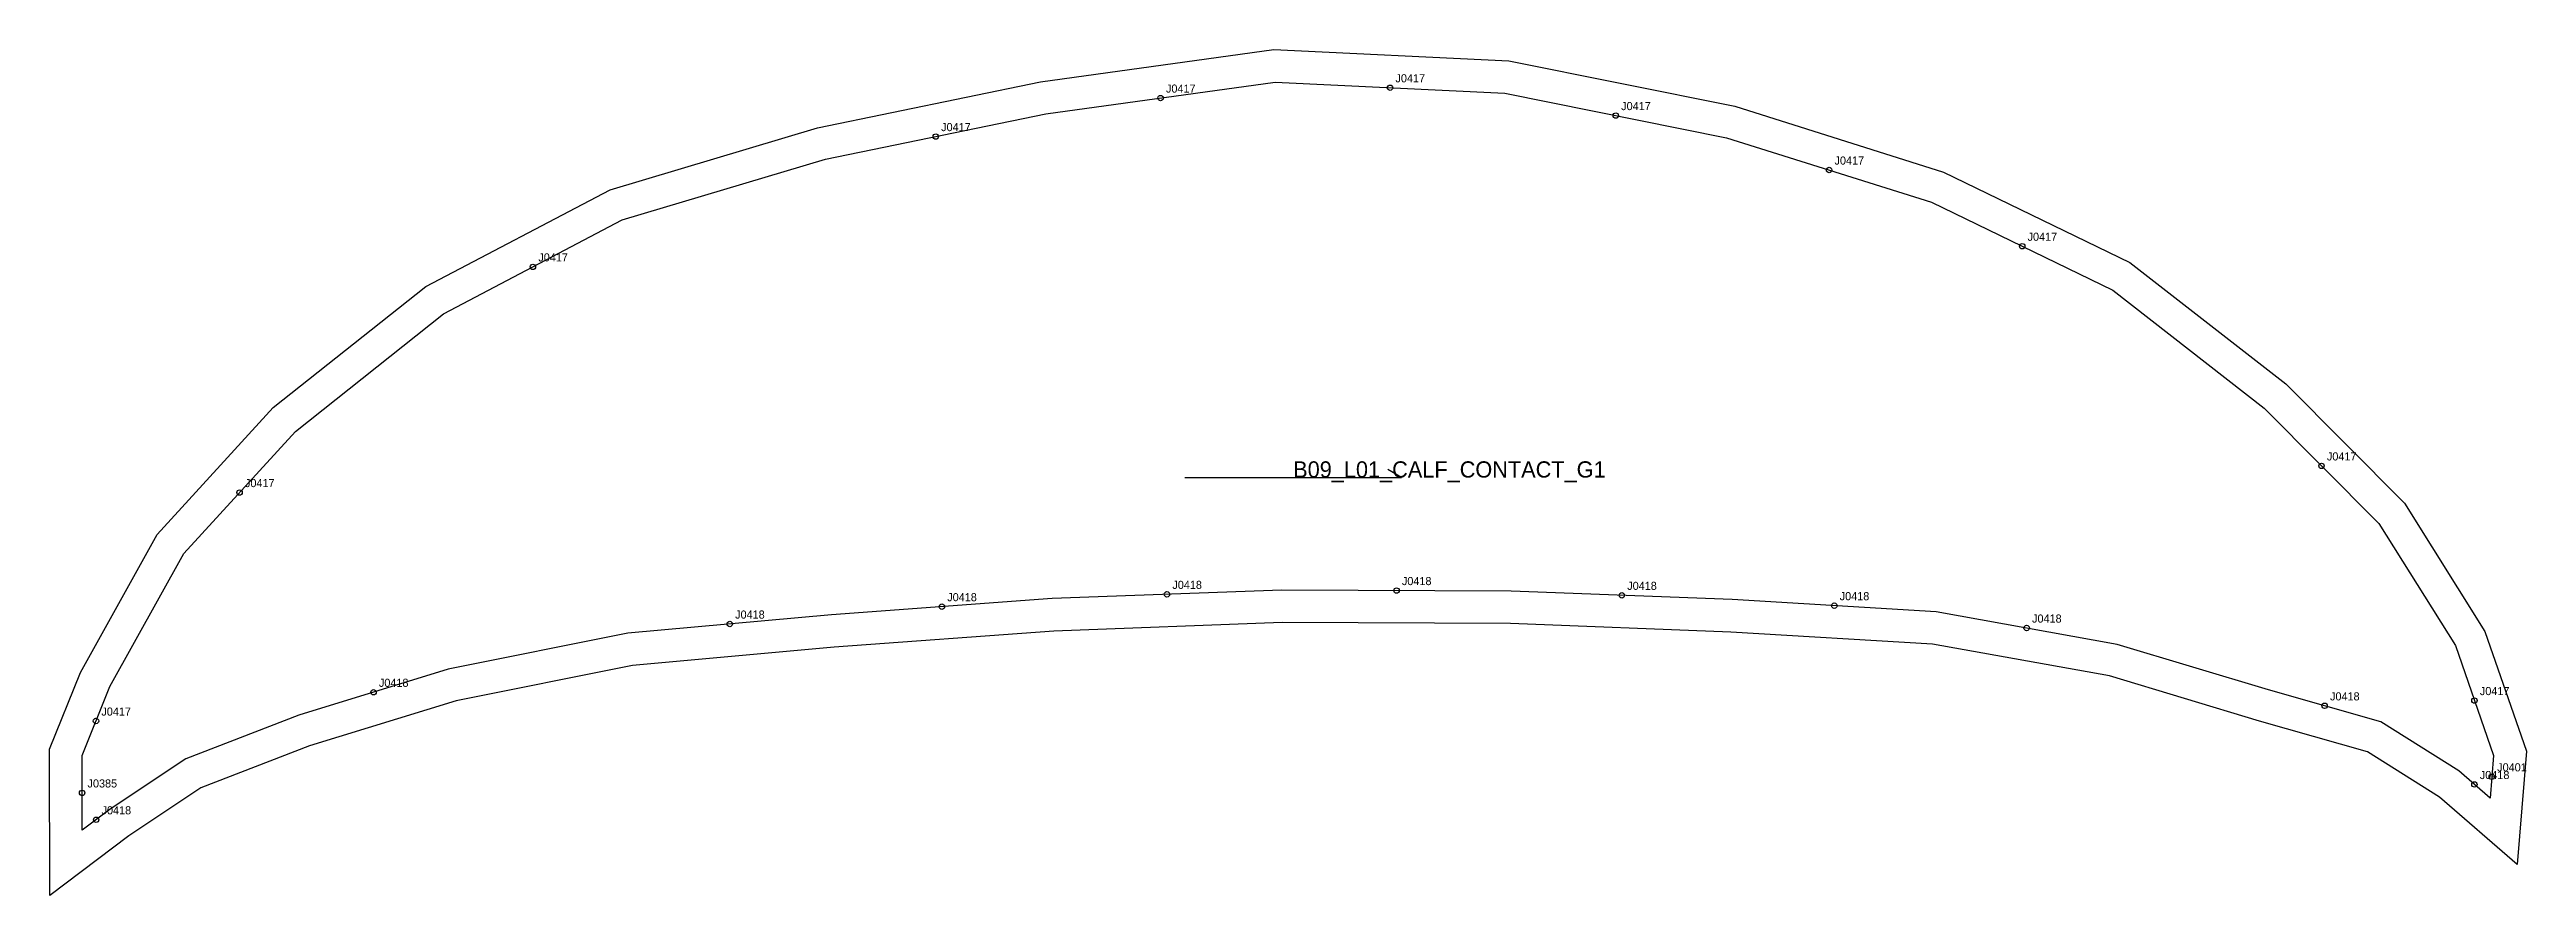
# Model space of a CAD drawing. Header units: millimetres. Extents: x -12 to 904, y -52 to 261.
import ezdxf

# ---------------------------------------------------------------- set-up
doc = ezdxf.new("R2010")
doc.units = ezdxf.units.MM
for name, color, linetype in [('CUT', 1, 'Continuous'), ('GRAIN', 3, 'Continuous'), ('LABEL', 7, 'Continuous'), ('NOTCH', 2, 'Continuous'), ('SEW', 5, 'Continuous')]:
    doc.layers.add(name, color=color, linetype=linetype)

msp = doc.modelspace()

# ---------------------------------------------------------------- linework, layer by layer
at = {"layer": 'CUT'}
msp.add_lwpolyline([(-12.01, 2.32), (-0.53, 30.64), (27.78, 81.66), (70.71, 128.51), (127.09, 173.33), (195.2, 209.01), (271.94, 231.94), (354.33, 248.86), (440.59, 260.8), (527.54, 256.58), (610.99, 239.86), (688.25, 215.56), (757.12, 182.18), (814.71, 137.35), (858.59, 93.17), (888.33, 45.82), (903.71, 1.54), (900.26, -40.32), (871.51, -15.36), (844.9, 1.38), (804.98, 12.73), (749.55, 29.37), (684.08, 41.19), (609.54, 45.6), (528.15, 48.77), (443.72, 49.11), (359.34, 45.99), (278.06, 40.04), (203.56, 33.26), (138.36, 20.22), (84.06, 3.51), (43.95, -11.92), (17.33, -29.65), (-11.84, -51.7), (-12.01, 2.32)], close=True, dxfattribs=at)
at = {"layer": 'GRAIN'}
for p, q in [((407.77, 102.68), (487.77, 102.68)), ((487.77, 102.68), (482.77, 105.68))]:
    msp.add_line(p, q, dxfattribs=at)
at = {"layer": 'NOTCH'}
for centre in [(483.59, 246.7), (398.74, 242.89), (315.62, 228.66), (567.03, 236.43), (645.9, 216.3), (717.28, 188.15), (166.7, 180.53), (827.94, 107), (58.25, 97.15), (317.88, 54.99), (401.1, 59.54), (485.97, 60.94), (569.27, 59.18), (647.82, 55.36), (239.46, 48.57), (718.93, 47.09), (107.77, 23.36), (829.09, 18.35), (884.49, 20.3), (5.16, 12.73), (890.89, -7.87), (0.04, -13.82), (884.47, -10.71), (5.23, -23.75)]:
    msp.add_circle(centre, 1, dxfattribs=at)
at = {"layer": 'SEW'}
msp.add_lwpolyline([(0, 0), (10.31, 25.46), (37.59, 74.6), (78.92, 119.71), (133.66, 163.23), (199.75, 197.84), (274.87, 220.29), (356.36, 237.02), (441.12, 248.76), (526.06, 244.64), (608, 228.22), (683.81, 204.38), (750.75, 171.93), (806.74, 128.35), (849.13, 85.66), (877.44, 40.59), (891.54, 0), (890.25, -15.73), (878.69, -5.69), (849.84, 12.45), (808.34, 24.24), (752.35, 41.06), (685.51, 53.13), (610.12, 57.58), (528.41, 60.77), (443.53, 61.11), (358.68, 57.97), (277.08, 52), (201.83, 45.15), (135.41, 31.87), (80.14, 14.86), (38.4, -1.2), (10.38, -19.86), (0.08, -27.64)], close=True, dxfattribs=at)

# ---------------------------------------------------------------- texts
at = {"layer": 'LABEL'}
for s, height, p in [('J0417', 3, (400.74, 244.89)), ('J0417', 3, (485.59, 248.7)), ('J0417', 3, (569.03, 238.43)), ('J0417', 3, (317.62, 230.66)), ('J0417', 3, (647.9, 218.3)), ('J0417', 3, (719.28, 190.15)), ('J0417', 3, (168.7, 182.53)), ('J0417', 3, (829.94, 109)), ('J0417', 3, (60.25, 99.15)), ('B09_L01_CALF_CONTACT_G1', 6, (447.77, 102.68)), ('J0418', 3, (403.1, 61.54)), ('J0418', 3, (487.97, 62.94)), ('J0418', 3, (571.27, 61.18)), ('J0418', 3, (319.88, 56.99)), ('J0418', 3, (649.82, 57.36)), ('J0418', 3, (241.46, 50.57)), ('J0418', 3, (720.93, 49.09)), ('J0418', 3, (109.77, 25.36)), ('J0418', 3, (831.09, 20.35)), ('J0417', 3, (886.49, 22.3)), ('J0417', 3, (7.16, 14.73)), ('J0385', 3, (2.04, -11.82)), ('J0418', 3, (886.47, -8.71)), ('J0401', 3, (892.89, -5.87)), ('J0418', 3, (7.23, -21.75))]:
    msp.add_text(s, height=height, dxfattribs=at).set_placement(p)

doc.saveas('drawing.dxf')
